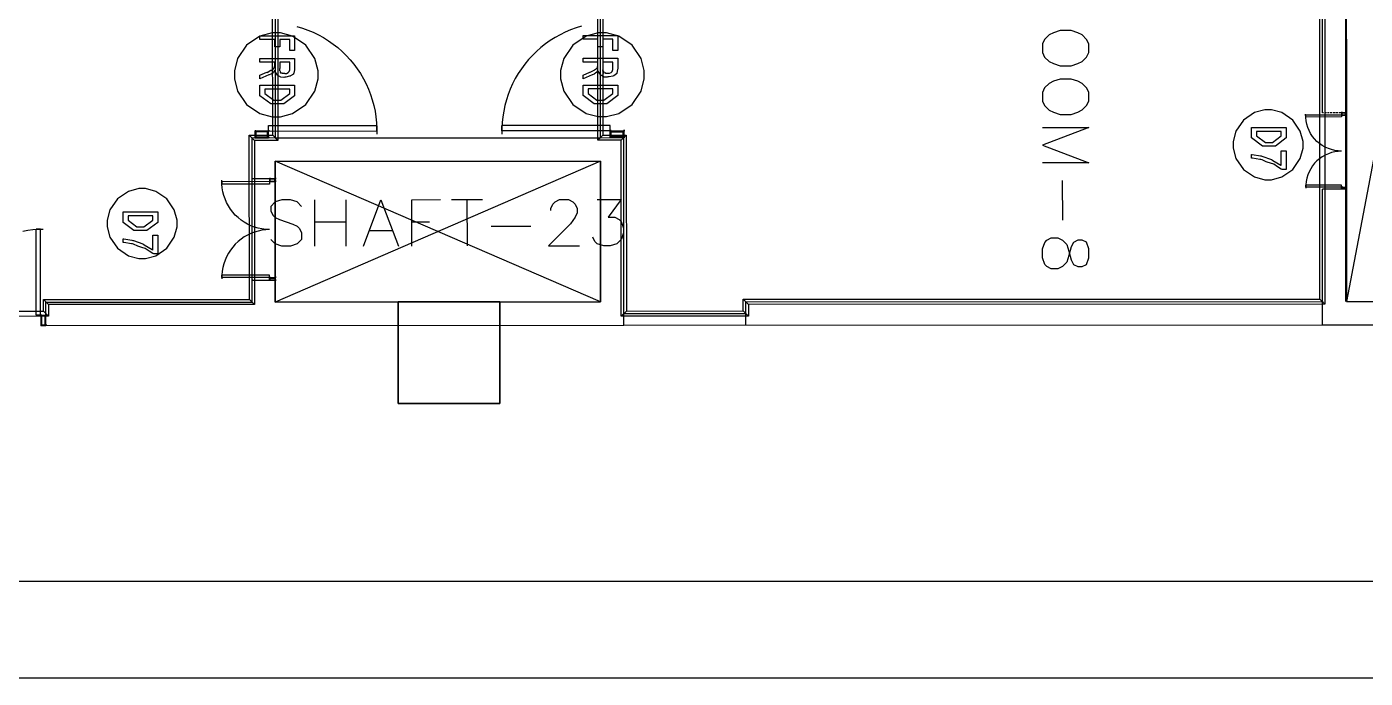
# Model space of a CAD drawing. Extents: x 0 to 23.4, y 0 to 16.5.
# Drawn here: x 2.665 to 6.122, y 0.206 to 1.888 of the extents above; entities that cross this region are included whole.
import ezdxf

# ---------------------------------------------------------------- set-up
doc = ezdxf.new("R2010")
doc.units = 0
doc.layers.get('0').update_dxf_attribs({"linetype": 'CONTINUOUS'})

msp = doc.modelspace()

# ---------------------------------------------------------------- linework, layer by layer
at = {"color": 0}
for points in [[(0.18755, 16.3479), (23.1772, 16.3479), (23.1772, 0.20622), (0.18755, 0.20622), (0.18755, 16.3479)], [(0.43766, 16.0978), (22.9271, 16.0978), (22.9271, 0.45627), (0.43766, 0.45627), (0.43766, 16.0978)], [(6.07172, 3.88965), (6.07292, 1.17855), (6.59782, 1.17877), (6.59663, 3.88992), (6.07172, 3.88965)], [(3.30567, 3.46463), (3.30647, 1.60118), (4.14632, 1.60157), (4.14551, 3.465), (3.30567, 3.46463)], [(6.00401, 2.53407), (6.01708, 2.53407), (6.01768, 1.17193), (6.00456, 1.18506), (6.00401, 2.53407)], [(6.00401, 2.53407), (6.01708, 2.53407), (6.01768, 1.17193), (6.00456, 1.18506), (6.00401, 2.53407)], [(3.29975, 1.90956), (3.31287, 1.92269), (3.31304, 1.59467), (3.29992, 1.60775), (3.29975, 1.90956)], [(3.29975, 1.90956), (3.31287, 1.92269), (3.31304, 1.59467), (3.29992, 1.60775), (3.29975, 1.90956)], [(4.15289, 1.60813), (4.13976, 1.595), (4.1396, 1.92307), (4.15272, 1.90994), (4.15289, 1.60813)], [(4.15289, 1.60813), (4.13976, 1.595), (4.1396, 1.92307), (4.15272, 1.90994), (4.15289, 1.60813)], [(3.41737, 1.76378), (3.41737, 1.77436), (3.40886, 1.80593), (3.38564, 1.84033), (3.35124, 1.86356), (3.31967, 1.87201), (3.30914, 1.87201), (3.29856, 1.87201), (3.26693, 1.86356), (3.23253, 1.84033), (3.20931, 1.80593), (3.20085, 1.77436), (3.20085, 1.76378), (3.20085, 1.75325), (3.20931, 1.72168), (3.23253, 1.68722), (3.26693, 1.66401), (3.29856, 1.65549), (3.30914, 1.65549), (3.31967, 1.65549), (3.35124, 1.66401), (3.38564, 1.68722), (3.40886, 1.72168), (3.41737, 1.75325), (3.41737, 1.76378)], [(4.25965, 1.76417), (4.25965, 1.77474), (4.25114, 1.80632), (4.22792, 1.84071), (4.19353, 1.86393), (4.16194, 1.8724), (4.15142, 1.8724), (4.14085, 1.8724), (4.10926, 1.86393), (4.07482, 1.84071), (4.0516, 1.80632), (4.04313, 1.77474), (4.04313, 1.76417), (4.04313, 1.75364), (4.0516, 1.72206), (4.07482, 1.68761), (4.10926, 1.66439), (4.14085, 1.65588), (4.15142, 1.65588), (4.16194, 1.65588), (4.19353, 1.66439), (4.22792, 1.68761), (4.25114, 1.72206), (4.25965, 1.75364), (4.25965, 1.76417)], [(5.40744, 1.84392), (5.40175, 1.85531), (5.39035, 1.86669), (5.37896, 1.87235), (5.36187, 1.87804), (5.33339, 1.87804), (5.31629, 1.87235), (5.3049, 1.86664), (5.29357, 1.85525), (5.28787, 1.84386), (5.28787, 1.82107), (5.29357, 1.80968), (5.30496, 1.79829), (5.31635, 1.79264), (5.33344, 1.78694), (5.36193, 1.78694), (5.37901, 1.79264), (5.39035, 1.79833), (5.40175, 1.80974), (5.40744, 1.82113), (5.40744, 1.84392)], [(3.26693, 1.8649), (3.35656, 1.8649), (3.35656, 1.8265), (3.34375, 1.8265), (3.34375, 1.85514), (3.31814, 1.85514), (3.31814, 1.83604), (3.30533, 1.83604), (3.30533, 1.85514), (3.26693, 1.85514), (3.26693, 1.8649)], [(4.10161, 1.86524), (4.19125, 1.86524), (4.19125, 1.82682), (4.17844, 1.82682), (4.17844, 1.85547), (4.15283, 1.85547), (4.15283, 1.83637), (4.14003, 1.83637), (4.14003, 1.85547), (4.10161, 1.85547), (4.10161, 1.86524)], [(3.26693, 1.80615), (3.35656, 1.80615), (3.35656, 1.7786), (3.35601, 1.77696), (3.35439, 1.76774), (3.35394, 1.7671), (3.35325, 1.76585), (3.34614, 1.76101), (3.34506, 1.76058), (3.34326, 1.76014), (3.33399, 1.75797), (3.33094, 1.75797), (3.32872, 1.75711), (3.32064, 1.7576), (3.31515, 1.76144), (3.31401, 1.7621), (3.31239, 1.76258), (3.30561, 1.77289), (3.30533, 1.77425), (3.3041, 1.77376), (3.30154, 1.76996), (3.30122, 1.76969), (3.29992, 1.76839), (3.29525, 1.76525), (3.29101, 1.76389), (3.28993, 1.7634), (3.26693, 1.75342), (3.26693, 1.76297), (3.2845, 1.77056), (3.28543, 1.77024), (3.29536, 1.77567), (3.29601, 1.77599), (3.29656, 1.77621), (3.30176, 1.77962), (3.30208, 1.77989), (3.30208, 1.77989), (3.30479, 1.7831), (3.3049, 1.78336), (3.30479, 1.78331), (3.30393, 1.78396), (3.30533, 1.78678), (3.30533, 1.78771), (3.30533, 1.79639), (3.26693, 1.79639), (3.26693, 1.80615)], [(4.10161, 1.80649), (4.19125, 1.80647), (4.19125, 1.77892), (4.19069, 1.77729), (4.18907, 1.76807), (4.18864, 1.76742), (4.18793, 1.76617), (4.18083, 1.76135), (4.17974, 1.7609), (4.17796, 1.76047), (4.16868, 1.75831), (4.16564, 1.75831), (4.16342, 1.75743), (4.15533, 1.75792), (4.14985, 1.76178), (4.14871, 1.76243), (4.14708, 1.76292), (4.14031, 1.77322), (4.14003, 1.77458), (4.13878, 1.77408), (4.13624, 1.77029), (4.1359, 1.77001), (4.1346, 1.76872), (4.12993, 1.76557), (4.12571, 1.76421), (4.12462, 1.76372), (4.10161, 1.75375), (4.10161, 1.76329), (4.11919, 1.77089), (4.12011, 1.77057), (4.13004, 1.77599), (4.13069, 1.77632), (4.13124, 1.77653), (4.13644, 1.77994), (4.13678, 1.78022), (4.13678, 1.78022), (4.13949, 1.78342), (4.1396, 1.78369), (4.13949, 1.78364), (4.13861, 1.78429), (4.14003, 1.78711), (4.14003, 1.78803), (4.14003, 1.79671), (4.10161, 1.79671), (4.10161, 1.80649)], [(3.31814, 1.79639), (3.31814, 1.78011), (3.31749, 1.77908), (3.31728, 1.7749), (3.31939, 1.77294), (3.31967, 1.77251), (3.31933, 1.77186), (3.32015, 1.76893), (3.32368, 1.76926), (3.32422, 1.76904), (3.32454, 1.76818), (3.32949, 1.76774), (3.33117, 1.76774), (3.33128, 1.76742), (3.33512, 1.76747), (3.33968, 1.76992), (3.34028, 1.77035), (3.34028, 1.77035), (3.34233, 1.77229), (3.34375, 1.77686), (3.34375, 1.77838), (3.34375, 1.79639), (3.31814, 1.79639)], [(4.15283, 1.79671), (4.15283, 1.78043), (4.15218, 1.7794), (4.15196, 1.77524), (4.15408, 1.77328), (4.15435, 1.77285), (4.15403, 1.77219), (4.15483, 1.76926), (4.15836, 1.76958), (4.1589, 1.76937), (4.15924, 1.7685), (4.16417, 1.76807), (4.16585, 1.76807), (4.16596, 1.76774), (4.16982, 1.76779), (4.17437, 1.77024), (4.17497, 1.77067), (4.17497, 1.77067), (4.17703, 1.77262), (4.17844, 1.77718), (4.17844, 1.77871), (4.17844, 1.79671), (4.15283, 1.79671)], [(3.26693, 1.73671), (3.35656, 1.73671), (3.35656, 1.71674), (3.35656, 1.70979), (3.32835, 1.68853), (3.31207, 1.68853), (3.29514, 1.68853), (3.26693, 1.70981), (3.26693, 1.71565), (3.26693, 1.73671)], [(4.10161, 1.73704), (4.19125, 1.73703), (4.19125, 1.71707), (4.19125, 1.71012), (4.16303, 1.68886), (4.14675, 1.68886), (4.12983, 1.68886), (4.10161, 1.71012), (4.10161, 1.71599), (4.10161, 1.73704)], [(5.4075, 1.71864), (5.40181, 1.73004), (5.3904, 1.74143), (5.37901, 1.74707), (5.36193, 1.75276), (5.33344, 1.75276), (5.31635, 1.74707), (5.30496, 1.74137), (5.29362, 1.72999), (5.28792, 1.71858), (5.28792, 1.69581), (5.29362, 1.6844), (5.30501, 1.67301), (5.3164, 1.66738), (5.3335, 1.66168), (5.36199, 1.66168), (5.37907, 1.66738), (5.3904, 1.67307), (5.40181, 1.68446), (5.4075, 1.69586), (5.4075, 1.71864)], [(3.27974, 1.72694), (3.27974, 1.7161), (3.27974, 1.71544), (3.30274, 1.69829), (3.31228, 1.69829), (3.32075, 1.69829), (3.34375, 1.71544), (3.34375, 1.71631), (3.34375, 1.72694), (3.27974, 1.72694)], [(4.11442, 1.72726), (4.11442, 1.71642), (4.11442, 1.71576), (4.13743, 1.69863), (4.14697, 1.69863), (4.15543, 1.69863), (4.17844, 1.71576), (4.17844, 1.71664), (4.17844, 1.72726), (4.11442, 1.72726)], [(5.96094, 1.58333), (5.96094, 1.59213), (5.95383, 1.61849), (5.93451, 1.64714), (5.90582, 1.6665), (5.87944, 1.67356), (5.87071, 1.67356), (5.86193, 1.67356), (5.83556, 1.6665), (5.80692, 1.64714), (5.78754, 1.61849), (5.78049, 1.59213), (5.78049, 1.58333), (5.78049, 1.5746), (5.78754, 1.54824), (5.80692, 1.51958), (5.83556, 1.50022), (5.86193, 1.49311), (5.87071, 1.49311), (5.87944, 1.49311), (5.90582, 1.50022), (5.93451, 1.51958), (5.95383, 1.54824), (5.96094, 1.5746), (5.96094, 1.58333)], [(6.07129, 1.65994), (6.07129, 1.66542), (6.06039, 1.66536), (6.06039, 1.65994), (6.07129, 1.65994)], [(6.07129, 1.65994), (6.07129, 1.66542), (6.06039, 1.66536), (6.06039, 1.65994), (6.07129, 1.65994)], [(6.07058, 1.6606), (6.07058, 1.66471), (6.06104, 1.66471), (6.06104, 1.6606), (6.07058, 1.6606)], [(5.82807, 1.62771), (5.91769, 1.62771), (5.91769, 1.60775), (5.91769, 1.60081), (5.88949, 1.57953), (5.87321, 1.57954), (5.85628, 1.57954), (5.82807, 1.60081), (5.82807, 1.60667), (5.82807, 1.62771)], [(3.29992, 1.60775), (3.31304, 1.59467), (3.25265, 1.59463), (3.23953, 1.60775), (3.29992, 1.60775)], [(3.29992, 1.60775), (3.31304, 1.59467), (3.25265, 1.59463), (3.23953, 1.60775), (3.29992, 1.60775)], [(3.23953, 1.60775), (3.25265, 1.59463), (3.25288, 1.17074), (3.23975, 1.18387), (3.23953, 1.60775)], [(3.23953, 1.60775), (3.25265, 1.59463), (3.25288, 1.17074), (3.23975, 1.18387), (3.23953, 1.60775)], [(4.21322, 1.60818), (4.20014, 1.59506), (4.13976, 1.595), (4.15289, 1.60813), (4.21322, 1.60818)], [(4.21322, 1.60818), (4.20014, 1.59506), (4.13976, 1.595), (4.15289, 1.60813), (4.21322, 1.60818)], [(4.21343, 1.15413), (4.20031, 1.141), (4.20014, 1.59506), (4.21322, 1.60818), (4.21343, 1.15413)], [(4.21343, 1.15413), (4.20031, 1.141), (4.20014, 1.59506), (4.21322, 1.60818), (4.21343, 1.15413)], [(5.84088, 1.61794), (5.84088, 1.6071), (5.84088, 1.60644), (5.86388, 1.58931), (5.87343, 1.58931), (5.88189, 1.58931), (5.90489, 1.60644), (5.90489, 1.60732), (5.90489, 1.61794), (5.84088, 1.61794)], [(5.90489, 1.56776), (5.91769, 1.56776), (5.91769, 1.51981), (5.90728, 1.51981), (5.90489, 1.5204), (5.89529, 1.52604), (5.88547, 1.53293), (5.88297, 1.53413), (5.87933, 1.53467), (5.86615, 1.53944), (5.85499, 1.54438), (5.85238, 1.54497), (5.84967, 1.54503), (5.83024, 1.54833), (5.82807, 1.54844), (5.82807, 1.55821), (5.82981, 1.55783), (5.85075, 1.55496), (5.85325, 1.55431), (5.85476, 1.55365), (5.87939, 1.54503), (5.88167, 1.54389), (5.88297, 1.54243), (5.90332, 1.53065), (5.90489, 1.52935), (5.90489, 1.56776)], [(4.14632, 1.54118), (4.14649, 1.17768), (3.30664, 1.17735), (3.30647, 1.54085), (4.14632, 1.54118)], [(3.30653, 1.48812), (3.30653, 1.49539), (3.29194, 1.49539), (3.29194, 1.48812), (3.30653, 1.48812)], [(3.30653, 1.48812), (3.30653, 1.49539), (3.29194, 1.49539), (3.29194, 1.48812), (3.30653, 1.48812)], [(3.30561, 1.48904), (3.30561, 1.49447), (3.29286, 1.49447), (3.29286, 1.48904), (3.30561, 1.48904)], [(3.05285, 1.37983), (3.05285, 1.38862), (3.04574, 1.41499), (3.02636, 1.44363), (2.99772, 1.463), (2.97136, 1.47006), (2.96263, 1.47006), (2.95383, 1.47006), (2.92746, 1.463), (2.89876, 1.44363), (2.87944, 1.41499), (2.8724, 1.38862), (2.8724, 1.37983), (2.8724, 1.37109), (2.87944, 1.34473), (2.89876, 1.31608), (2.92746, 1.29671), (2.95383, 1.28961), (2.96263, 1.28961), (2.97136, 1.28961), (2.99772, 1.29671), (3.02636, 1.31608), (3.04574, 1.34473), (3.05285, 1.37109), (3.05285, 1.37983)], [(6.07135, 1.47401), (6.0714, 1.46853), (6.06044, 1.46853), (6.06044, 1.47401), (6.07135, 1.47401)], [(6.07135, 1.47401), (6.0714, 1.46853), (6.06044, 1.46853), (6.06044, 1.47401), (6.07135, 1.47401)], [(6.07069, 1.47331), (6.07069, 1.46924), (6.06114, 1.46924), (6.06114, 1.47331), (6.07069, 1.47331)], [(2.91336, 1.40994), (3.00299, 1.40994), (3.00299, 1.38997), (3.00299, 1.38303), (2.97478, 1.36176), (2.9585, 1.36176), (2.94157, 1.36176), (2.91336, 1.38303), (2.91336, 1.38889), (2.91336, 1.40994)], [(2.92617, 1.40018), (2.92617, 1.38932), (2.92617, 1.38867), (2.94917, 1.37153), (2.95871, 1.37153), (2.96718, 1.37153), (2.99018, 1.38867), (2.99018, 1.38954), (2.99018, 1.40018), (2.92617, 1.40018)], [(2.99018, 1.34999), (3.00299, 1.34999), (3.00299, 1.30203), (2.99257, 1.30203), (2.99018, 1.30263), (2.98058, 1.30827), (2.97076, 1.31516), (2.96826, 1.31635), (2.96463, 1.31689), (2.95144, 1.32167), (2.94026, 1.32661), (2.93767, 1.3272), (2.93494, 1.32726), (2.91553, 1.33057), (2.91336, 1.33068), (2.91336, 1.34044), (2.9151, 1.34006), (2.93604, 1.33718), (2.93853, 1.33653), (2.94006, 1.33588), (2.96468, 1.32726), (2.96696, 1.32612), (2.96826, 1.32465), (2.98861, 1.31288), (2.99018, 1.31158), (2.99018, 1.34999)], [(5.40767, 1.31434), (5.40196, 1.33143), (5.39057, 1.33713), (5.37918, 1.33713), (5.36778, 1.33138), (5.36208, 1.32004), (5.35644, 1.29725), (5.35075, 1.28017), (5.33936, 1.26877), (5.32796, 1.26307), (5.31087, 1.26307), (5.29949, 1.26872), (5.29378, 1.27441), (5.28808, 1.2915), (5.28808, 1.31429), (5.29378, 1.33138), (5.29949, 1.33708), (5.31087, 1.34277), (5.3279, 1.34277), (5.33931, 1.33708), (5.35069, 1.32568), (5.35644, 1.30865), (5.36214, 1.28586), (5.36783, 1.27447), (5.37924, 1.26877), (5.39063, 1.26877), (5.40196, 1.27447), (5.40767, 1.29156), (5.40767, 1.31434)], [(3.30664, 1.24023), (3.30664, 1.23296), (3.29204, 1.23291), (3.29204, 1.24023), (3.30664, 1.24023)], [(3.30664, 1.24023), (3.30664, 1.23296), (3.29204, 1.23291), (3.29204, 1.24023), (3.30664, 1.24023)], [(3.30572, 1.23931), (3.30572, 1.23383), (3.29297, 1.23383), (3.29297, 1.23931), (3.30572, 1.23931)], [(3.23975, 1.18387), (3.25288, 1.17074), (2.72071, 1.17052), (2.70757, 1.18365), (3.23975, 1.18387)], [(3.23975, 1.18387), (3.25288, 1.17074), (2.72071, 1.17052), (2.70757, 1.18365), (3.23975, 1.18387)], [(2.70757, 1.18365), (2.72071, 1.17052), (2.72071, 1.14052), (2.70757, 1.15359), (2.70757, 1.18365)], [(2.70757, 1.18365), (2.72071, 1.17052), (2.72071, 1.14052), (2.70757, 1.15359), (2.70757, 1.18365)], [(3.88667, 1.17784), (3.88678, 0.91536), (3.62435, 0.91526), (3.62424, 1.17773), (3.88667, 1.17784)], [(3.88667, 1.17784), (3.88678, 0.91536), (3.62435, 0.91526), (3.62424, 1.17773), (3.88667, 1.17784)], [(3.62424, 1.17773), (3.62435, 0.91526), (3.88678, 0.91536), (3.88667, 1.17784), (3.62424, 1.17773)], [(3.88667, 1.17784), (3.88678, 0.91536), (3.62435, 0.91526), (3.62424, 1.17773), (3.88667, 1.17784)], [(3.88667, 1.17784), (3.88678, 0.91536), (3.62435, 0.91526), (3.62424, 1.17773), (3.88667, 1.17784)], [(3.62424, 1.17773), (3.62435, 0.91526), (3.88678, 0.91536), (3.88667, 1.17784), (3.62424, 1.17773)], [(3.88678, 0.91515), (3.88667, 1.17757), (3.62424, 1.17746), (3.62435, 0.91504), (3.88678, 0.91515)], [(6.00456, 1.18506), (6.01768, 1.17193), (4.52838, 1.17133), (4.51525, 1.18441), (6.00456, 1.18506)], [(6.00456, 1.18506), (6.01768, 1.17193), (4.52838, 1.17133), (4.51525, 1.18441), (6.00456, 1.18506)], [(4.51525, 1.18441), (4.52838, 1.17133), (4.52838, 1.14111), (4.51525, 1.15424), (4.51525, 1.18441)], [(4.51525, 1.18441), (4.52838, 1.17133), (4.52838, 1.14111), (4.51525, 1.15424), (4.51525, 1.18441)], [(2.70757, 1.15359), (2.72071, 1.14052), (2.23519, 1.1403), (2.24832, 1.15343), (2.70757, 1.15359)], [(2.70757, 1.15359), (2.72071, 1.14052), (2.23519, 1.1403), (2.24832, 1.15343), (2.70757, 1.15359)], [(2.70107, 1.1167), (2.71419, 1.1167), (2.71414, 1.14296), (2.70107, 1.1429), (2.70107, 1.1167)], [(2.70107, 1.1167), (2.71419, 1.1167), (2.71414, 1.14296), (2.70107, 1.1429), (2.70107, 1.1167)], [(2.70269, 1.11838), (2.71251, 1.11838), (2.71251, 1.14128), (2.70269, 1.14128), (2.70269, 1.11838)], [(4.51525, 1.15424), (4.52838, 1.14111), (4.20031, 1.141), (4.21343, 1.15413), (4.51525, 1.15424)], [(4.51525, 1.15424), (4.52838, 1.14111), (4.20031, 1.141), (4.21343, 1.15413), (4.51525, 1.15424)]]:
    msp.add_lwpolyline(points, close=True, dxfattribs=at)
for points in [[(6.0715, 1.17855), (6.07032, 3.88965)], [(6.58849, 3.88992), (6.07292, 1.17855)], [(6.0109, 1.66536), (6.01019, 3.40278)], [(3.36262, 1.88878), (3.37696, 1.88444), (3.391, 1.87939), (3.40474, 1.87358), (3.41818, 1.86703), (3.43126, 1.85981), (3.4439, 1.85189), (3.45611, 1.84326), (3.46783, 1.83404), (3.47906, 1.82422), (3.48975, 1.81375), (3.49989, 1.80279), (3.50939, 1.79129), (3.51828, 1.77924), (3.52653, 1.76682), (3.53407, 1.7539), (3.54096, 1.74067), (3.5471, 1.72706), (3.55251, 1.71317), (3.55718, 1.69894), (3.56104, 1.68451), (3.56418, 1.66992), (3.56651, 1.65517), (3.56808, 1.64031), (3.56885, 1.62543), (3.56879, 1.61046)], [(4.09776, 1.88911), (4.0835, 1.88476), (4.06944, 1.87967), (4.05567, 1.87386), (4.04226, 1.86729), (4.02919, 1.86008), (4.01654, 1.85211), (4.00435, 1.84353), (3.99262, 1.83425), (3.98139, 1.82443), (3.97071, 1.81396), (3.96061, 1.80296), (3.95111, 1.79144), (3.94222, 1.77946), (3.93397, 1.76699), (3.92643, 1.75412), (3.9196, 1.74083), (3.91347, 1.72721), (3.90804, 1.71326), (3.90343, 1.69911), (3.89953, 1.68468), (3.89643, 1.67008), (3.8941, 1.65533), (3.89253, 1.64046), (3.89182, 1.62554), (3.89187, 1.61062)], [(6.06033, 1.65961), (5.96767, 1.65956)], [(5.96767, 1.65956), (5.96767, 1.65494)], [(6.06039, 1.56694), (6.05165, 1.56739), (6.04303, 1.56858), (6.03456, 1.57064), (6.02632, 1.57346), (6.01833, 1.57704), (6.01074, 1.58132), (6.00364, 1.58638), (5.99696, 1.59201), (5.99089, 1.59825), (5.98546, 1.60504), (5.98063, 1.61236), (5.97657, 1.62007), (5.97319, 1.6281), (5.97065, 1.63644), (5.96886, 1.64497), (5.96789, 1.65365), (5.96772, 1.66233)], [(6.01406, 1.66536), (6.0109, 1.66536)], [(6.02143, 1.66536), (6.0165, 1.66536)], [(6.02881, 1.66536), (6.02387, 1.66536)], [(6.03618, 1.66536), (6.03125, 1.66536)], [(6.04357, 1.66536), (6.03863, 1.66536)], [(6.05094, 1.66536), (6.04601, 1.66536)], [(6.05832, 1.66536), (6.05339, 1.66536)], [(6.06033, 1.65961), (6.06033, 1.655)], [(6.06569, 1.66542), (6.06076, 1.66536)], [(6.07129, 1.66542), (6.06819, 1.66542)], [(3.28896, 1.63271), (3.5689, 1.63282)], [(3.28896, 1.61871), (3.28896, 1.63271)], [(3.5689, 1.61882), (3.5689, 1.63282)], [(4.17165, 1.63308), (3.89171, 1.63297)], [(3.89171, 1.61897), (3.89171, 1.63297)], [(4.17165, 1.61908), (4.17165, 1.63308)], [(5.28797, 1.6275), (5.40756, 1.62756), (5.28797, 1.58192), (5.40756, 1.5364), (5.28797, 1.53635)], [(6.06033, 1.655), (5.96767, 1.65494)], [(3.2461, 1.60118), (4.20671, 1.60161)], [(3.2461, 1.60118), (3.24615, 1.49539)], [(3.28896, 1.61871), (3.25396, 1.61865)], [(3.28896, 1.61871), (3.25396, 1.61865)], [(3.25396, 1.61865), (3.25396, 1.60118)], [(3.25396, 1.61865), (3.25396, 1.60118)], [(3.25396, 1.60118), (3.28896, 1.60118)], [(3.25396, 1.60118), (3.28896, 1.60118)], [(3.25612, 1.61649), (3.25618, 1.60335)], [(3.28678, 1.61649), (3.25612, 1.61649)], [(3.25618, 1.60335), (3.28678, 1.6034)], [(3.28678, 1.6034), (3.28678, 1.61649)], [(3.28896, 1.61871), (3.5689, 1.61882)], [(3.28896, 1.60118), (3.28896, 1.61871)], [(3.28896, 1.60118), (3.28896, 1.61871)], [(4.17165, 1.61908), (3.89171, 1.61897)], [(4.17171, 1.60157), (4.17165, 1.61908)], [(4.17171, 1.60157), (4.17165, 1.61908)], [(4.17165, 1.61908), (4.20665, 1.61908)], [(4.17165, 1.61908), (4.20665, 1.61908)], [(4.20671, 1.60161), (4.17171, 1.60157)], [(4.20671, 1.60161), (4.17171, 1.60157)], [(4.17389, 1.61686), (4.20449, 1.61692)], [(4.17389, 1.60379), (4.17389, 1.61686)], [(4.20449, 1.60379), (4.17389, 1.60379)], [(4.20449, 1.61692), (4.20449, 1.60379)], [(4.20665, 1.61908), (4.20671, 1.60161)], [(4.20665, 1.61908), (4.20671, 1.60161)], [(4.20687, 1.11735), (4.20671, 1.60161)], [(6.06039, 1.56668), (6.05165, 1.56629), (6.04303, 1.56506), (6.03456, 1.56304), (6.02632, 1.56022), (6.01833, 1.55658), (6.01079, 1.55231), (6.00364, 1.54725), (5.99701, 1.54161), (5.99094, 1.53537), (5.98546, 1.52854), (5.98068, 1.52126), (5.97661, 1.51357), (5.97325, 1.50553), (5.97071, 1.49718), (5.96892, 1.48867), (5.96793, 1.47999), (5.96778, 1.47125)], [(3.30647, 1.54085), (4.14632, 1.54118)], [(3.30647, 1.54085), (3.30653, 1.49539)], [(4.14649, 1.17768), (3.30647, 1.54085)], [(4.14632, 1.54118), (3.30664, 1.17735)], [(4.14649, 1.17768), (4.14632, 1.54118)], [(3.29189, 1.48807), (3.16835, 1.48801)], [(3.16835, 1.48801), (3.16835, 1.48182)], [(3.29194, 1.36453), (3.28207, 1.36491), (3.27225, 1.3661), (3.26258, 1.36806), (3.2531, 1.37077), (3.24382, 1.37424), (3.23486, 1.37847), (3.22629, 1.38336), (3.21815, 1.38894), (3.21044, 1.39518), (3.20329, 1.40196), (3.19667, 1.40935), (3.19069, 1.41721), (3.18539, 1.42551), (3.18072, 1.43425), (3.17676, 1.44331), (3.17356, 1.45264), (3.17111, 1.46218), (3.16943, 1.47194), (3.16851, 1.48178), (3.1684, 1.49169)], [(3.30653, 1.49539), (3.24615, 1.49539)], [(3.24615, 1.49539), (3.24625, 1.23291)], [(3.29189, 1.48807), (3.29189, 1.48188)], [(3.30653, 1.49539), (3.30664, 1.23296)], [(5.33925, 1.49083), (5.33931, 1.38835)], [(3.29189, 1.48188), (3.16835, 1.48182)], [(6.06039, 1.47868), (5.96778, 1.47862)], [(5.96778, 1.47401), (5.96778, 1.47862)], [(6.06039, 1.47407), (5.96778, 1.47401)], [(6.0714, 1.46853), (6.01101, 1.46853)], [(6.01118, 1.11816), (6.01101, 1.46853)], [(6.06039, 1.47407), (6.06039, 1.47868)], [(3.37463, 1.42432), (3.36322, 1.43571), (3.34614, 1.4414), (3.32335, 1.44135), (3.30632, 1.43565), (3.29492, 1.42426), (3.29492, 1.41287), (3.30063, 1.40153), (3.30632, 1.39583), (3.31771, 1.39014), (3.35189, 1.37874), (3.36328, 1.37305), (3.36897, 1.36735), (3.37468, 1.35596), (3.37468, 1.33892), (3.36328, 1.32753), (3.34619, 1.32183), (3.3234, 1.32178), (3.30632, 1.32747), (3.29492, 1.33887)], [(3.40886, 1.32183), (3.40881, 1.4414)], [(3.4885, 1.44146), (3.48856, 1.32189)], [(3.53413, 1.32189), (3.57958, 1.44146), (3.62522, 1.32194)], [(3.6594, 1.32194), (3.65935, 1.44151), (3.73335, 1.44157)], [(3.76183, 1.44157), (3.84153, 1.44162)], [(3.80171, 1.44157), (3.80176, 1.32199)], [(4.01807, 1.41319), (4.01807, 1.41889), (4.02376, 1.43028), (4.02946, 1.43599), (4.04085, 1.44168), (4.06364, 1.44168), (4.07503, 1.43599), (4.08074, 1.43033), (4.08643, 1.41894), (4.08643, 1.40756), (4.08074, 1.39615), (4.06933, 1.37907), (4.01243, 1.3221), (4.09218, 1.3221)], [(4.13764, 1.44174), (4.20031, 1.44174), (4.16613, 1.39615), (4.18321, 1.39621), (4.19461, 1.39051), (4.20031, 1.38482), (4.206, 1.36773), (4.206, 1.35634), (4.20036, 1.33925), (4.18896, 1.32785), (4.17188, 1.32216), (4.15479, 1.32216), (4.13769, 1.32785), (4.132, 1.33355), (4.12631, 1.34494)], [(3.40881, 1.38449), (3.48856, 1.38449)], [(3.65935, 1.3846), (3.70492, 1.3846)], [(2.65446, 1.36062), (2.66743, 1.36296), (2.6805, 1.36453), (2.69368, 1.36529), (2.70688, 1.36529)], [(2.68918, 1.14301), (2.68913, 1.3654)], [(2.70019, 1.3654), (2.68913, 1.3654)], [(2.70031, 1.14301), (2.70019, 1.3654)], [(3.29194, 1.36415), (3.28207, 1.36377), (3.27225, 1.36258), (3.26258, 1.36062), (3.2531, 1.35786), (3.24382, 1.35438), (3.23492, 1.35015), (3.22635, 1.34527), (3.21815, 1.33968), (3.2105, 1.33344), (3.20335, 1.32661), (3.19672, 1.31928), (3.19075, 1.31142), (3.18544, 1.30306), (3.18078, 1.29432), (3.17681, 1.28527), (3.17361, 1.27593), (3.17117, 1.26638), (3.16949, 1.25662), (3.16863, 1.2468), (3.16851, 1.23687)], [(3.55117, 1.36176), (3.60813, 1.36176)], [(3.86436, 1.37326), (3.96685, 1.37332)], [(3.29199, 1.2468), (3.16846, 1.24674)], [(3.16846, 1.24056), (3.16846, 1.24674)], [(3.29199, 1.24061), (3.29199, 1.2468)], [(3.29199, 1.24061), (3.16846, 1.24056)], [(3.30664, 1.23296), (3.24625, 1.23291)], [(3.24625, 1.23291), (3.24631, 1.1773)], [(3.30664, 1.23296), (3.30664, 1.17735)], [(2.71414, 1.17708), (3.24631, 1.1773)], [(2.71419, 1.11702), (2.71414, 1.17708)], [(3.30664, 1.17735), (4.14649, 1.17768)], [(4.52181, 1.17784), (6.01253, 1.17849)], [(4.52181, 1.11751), (4.52181, 1.17784)], [(6.07292, 1.17855), (6.59782, 1.17877)], [(2.70031, 1.14301), (2.68918, 1.14301)], [(4.20687, 1.14757), (4.52181, 1.14768)], [(2.71419, 1.1167), (4.20687, 1.11735)], [(4.20687, 1.11735), (6.01118, 1.11816)], [(6.01118, 1.11816), (6.59782, 1.11838)], [(19.0161, 0.45627), (0.43766, 0.45627)], [(19.0161, 0.45627), (0.43766, 0.45627)]]:
    msp.add_lwpolyline(points, dxfattribs=at)
at = {"color": 0, "const_width": 0.002}
for points in [[(6.06039, 1.66536), (6.06239, 1.66536), (6.06239, 1.66738), (6.06039, 1.66738), (6.06039, 1.66536)], [(6.06039, 1.65994), (6.06239, 1.65994), (6.06239, 1.66194), (6.06039, 1.66194), (6.06039, 1.65994)], [(6.07129, 1.66542), (6.07329, 1.66542), (6.07329, 1.66738), (6.07129, 1.66738), (6.07129, 1.66542)], [(6.07129, 1.65994), (6.07329, 1.65994), (6.07329, 1.66194), (6.07129, 1.66194), (6.07129, 1.65994)], [(6.07129, 1.65994), (6.07329, 1.65994), (6.07329, 1.66194), (6.07129, 1.66194), (6.07129, 1.65994)], [(3.25396, 1.61865), (3.25597, 1.61865), (3.25597, 1.62067), (3.25396, 1.62067), (3.25396, 1.61865)], [(3.25396, 1.61865), (3.25597, 1.61865), (3.25597, 1.62067), (3.25396, 1.62067), (3.25396, 1.61865)], [(3.25396, 1.60118), (3.25597, 1.60118), (3.25597, 1.60319), (3.25396, 1.60319), (3.25396, 1.60118)], [(3.25396, 1.60118), (3.25597, 1.60118), (3.25597, 1.60319), (3.25396, 1.60319), (3.25396, 1.60118)], [(3.28896, 1.61871), (3.29096, 1.61871), (3.29096, 1.62071), (3.28896, 1.62071), (3.28896, 1.61871)], [(3.28896, 1.61871), (3.29096, 1.61871), (3.29096, 1.62071), (3.28896, 1.62071), (3.28896, 1.61871)], [(3.28896, 1.60118), (3.29096, 1.60118), (3.29096, 1.60319), (3.28896, 1.60319), (3.28896, 1.60118)], [(3.28896, 1.60118), (3.29096, 1.60118), (3.29096, 1.60319), (3.28896, 1.60319), (3.28896, 1.60118)], [(4.17165, 1.61908), (4.17367, 1.61908), (4.17367, 1.6211), (4.17165, 1.6211), (4.17165, 1.61908)], [(4.17165, 1.61908), (4.17367, 1.61908), (4.17367, 1.6211), (4.17165, 1.6211), (4.17165, 1.61908)], [(4.17171, 1.60157), (4.17367, 1.60157), (4.17367, 1.60357), (4.17171, 1.60357), (4.17171, 1.60157)], [(4.17171, 1.60157), (4.17367, 1.60157), (4.17367, 1.60357), (4.17171, 1.60357), (4.17171, 1.60157)], [(4.20665, 1.61908), (4.20865, 1.61908), (4.20865, 1.6211), (4.20665, 1.6211), (4.20665, 1.61908)], [(4.20665, 1.61908), (4.20865, 1.61908), (4.20865, 1.6211), (4.20665, 1.6211), (4.20665, 1.61908)], [(4.20671, 1.60161), (4.20865, 1.60161), (4.20865, 1.60357), (4.20671, 1.60357), (4.20671, 1.60161)], [(4.20671, 1.60161), (4.20865, 1.60161), (4.20865, 1.60357), (4.20671, 1.60357), (4.20671, 1.60161)], [(3.29194, 1.49539), (3.29394, 1.49539), (3.29394, 1.4974), (3.29194, 1.4974), (3.29194, 1.49539)], [(3.29194, 1.48812), (3.29394, 1.48812), (3.29394, 1.49013), (3.29194, 1.49013), (3.29194, 1.48812)], [(3.30653, 1.49539), (3.30849, 1.49539), (3.30849, 1.4974), (3.30653, 1.4974), (3.30653, 1.49539)], [(3.30653, 1.48812), (3.30854, 1.48812), (3.30854, 1.49013), (3.30653, 1.49013), (3.30653, 1.48812)], [(3.30653, 1.48812), (3.30854, 1.48812), (3.30854, 1.49013), (3.30653, 1.49013), (3.30653, 1.48812)], [(6.06044, 1.47401), (6.06244, 1.47401), (6.06244, 1.47601), (6.06044, 1.47601), (6.06044, 1.47401)], [(6.06044, 1.46853), (6.06244, 1.46853), (6.06244, 1.47054), (6.06044, 1.47054), (6.06044, 1.46853)], [(6.07135, 1.47401), (6.07335, 1.47401), (6.07335, 1.47601), (6.07135, 1.47601), (6.07135, 1.47401)], [(6.07135, 1.47401), (6.07335, 1.47401), (6.07335, 1.47601), (6.07135, 1.47601), (6.07135, 1.47401)], [(6.0714, 1.46853), (6.07335, 1.46853), (6.07335, 1.47054), (6.0714, 1.47054), (6.0714, 1.46853)], [(3.24625, 1.23291), (3.24826, 1.23291), (3.24826, 1.23492), (3.24625, 1.23492), (3.24625, 1.23291)], [(3.29204, 1.24023), (3.29406, 1.24023), (3.29406, 1.24219), (3.29204, 1.24219), (3.29204, 1.24023)], [(3.29204, 1.23291), (3.29406, 1.23291), (3.29406, 1.23492), (3.29204, 1.23492), (3.29204, 1.23291)], [(3.30664, 1.24023), (3.30865, 1.24023), (3.30865, 1.24224), (3.30664, 1.24224), (3.30664, 1.24023)], [(3.30664, 1.24023), (3.30865, 1.24023), (3.30865, 1.24224), (3.30664, 1.24224), (3.30664, 1.24023)], [(3.30664, 1.23296), (3.30865, 1.23296), (3.30865, 1.23492), (3.30664, 1.23492), (3.30664, 1.23296)], [(3.30664, 1.23296), (3.30865, 1.23296), (3.30865, 1.23492), (3.30664, 1.23492), (3.30664, 1.23296)], [(2.70107, 1.1429), (2.70307, 1.1429), (2.70307, 1.14491), (2.70107, 1.14491), (2.70107, 1.1429)], [(2.71414, 1.14296), (2.71615, 1.14296), (2.71615, 1.14491), (2.71414, 1.14491), (2.71414, 1.14296)], [(2.70107, 1.1167), (2.70307, 1.1167), (2.70307, 1.11871), (2.70107, 1.11871), (2.70107, 1.1167)], [(2.70107, 1.1167), (2.70307, 1.1167), (2.70307, 1.11871), (2.70107, 1.11871), (2.70107, 1.1167)], [(2.71419, 1.1167), (2.71615, 1.1167), (2.71615, 1.11871), (2.71419, 1.11871), (2.71419, 1.1167)]]:
    msp.add_lwpolyline(points, close=True, dxfattribs=at)

doc.saveas('drawing.dxf')
